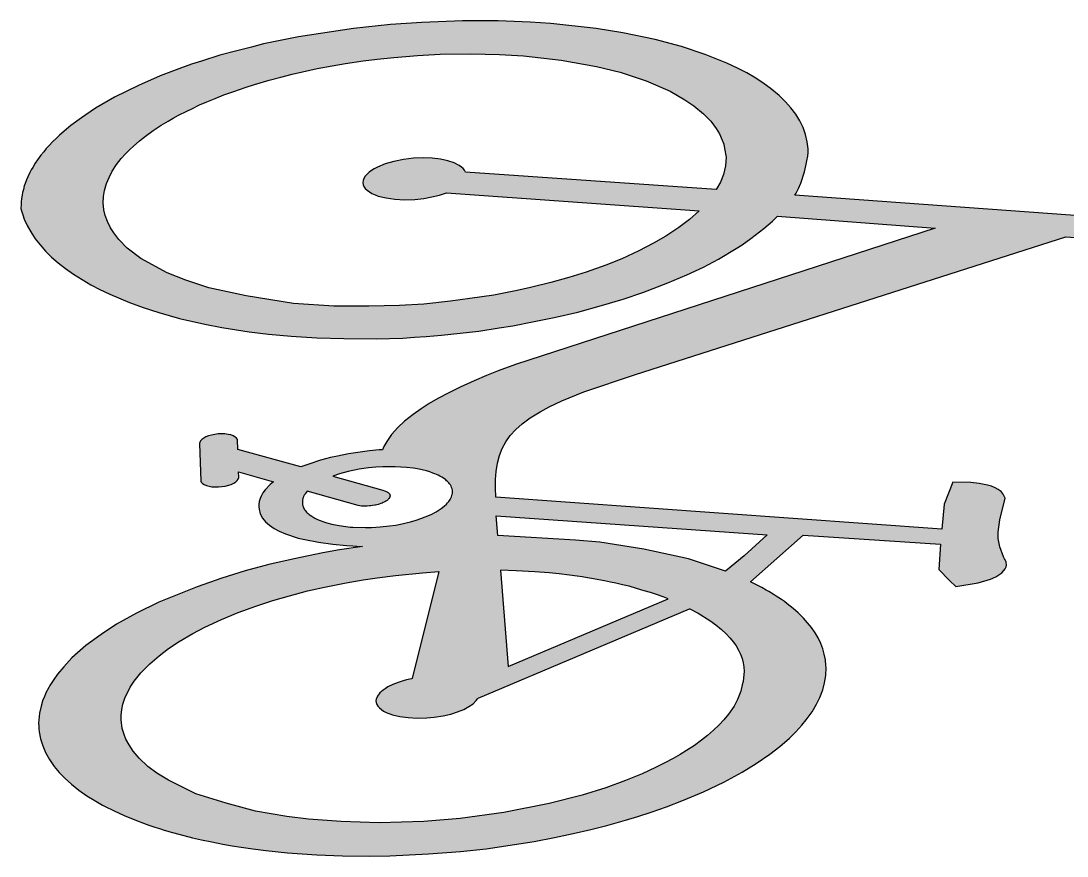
# Model space of a CAD drawing. Header units: metres. Extents: x 668617 to 675126, y 2286318 to 2293677.
# Drawn here: x 669948.939 to 669951.603, y 2287223.148 to 2287225.273 of the extents above; entities that cross this region are included whole.
import ezdxf

# ---------------------------------------------------------------- set-up
doc = ezdxf.new("R2010")
doc.units = ezdxf.units.M
doc.header["$MEASUREMENT"] = 0
doc.layers.add('DMTG-SH-SOLO BUS BICI', color=252, linetype='Continuous')

# ---------------------------------------------------------------- blocks, each defined once
blk = doc.blocks.new('*U229')
h = blk.add_hatch(color=252)
h.dxf.hatch_style = 1
h.paths.add_polyline_path([(51.55304921501548, -28.93627845558143), (51.54801935612605, -28.87079720073683), (51.53927120105882, -28.79785275902617), (51.53238882882388, -28.74775560274879), (51.52412051031152, -28.69572690715535), (51.5153222024741, -28.64796560598183), (51.50599370678711, -28.6030229381467), (51.49697904484574, -28.56220139275996), (51.4845338670647, -28.51388561176549), (51.47587748438028, -28.48260333695493), (51.46579415965144, -28.44853665512432), (51.45313895350719, -28.40889900164342), (51.43736771892955, -28.3648174587151), (51.41732355394552, -28.31399013613776), (51.3942251808393, -28.26140276454902), (51.36974508068207, -28.21367809734824), (51.34902556281568, -28.17782699251115), (51.32631969258401, -28.14211502696202), (51.30708577940632, -28.11658446428959), (51.28615394915178, -28.09123950033876), (51.27106435334954, -28.07481264897246), (51.25468628133777, -28.05904158133984), (51.24113154510169, -28.04748084267652), (51.22069588261039, -28.03164221252741), (51.20205020631866, -28.01998118239584), (51.18507629765728, -28.01105776237859), (51.16581878096159, -28.00340028025034), (51.14789672210819, -27.99823189384864), (51.12935909998933, -27.99492408072905), (51.10895173981081, -27.99352022434181), (51.10416642581086, -27.99360043138444), (51.08985427854478, -27.9947084303862), (51.07500724210868, -27.99724729160465), (51.06145785019126, -28.00080922953288), (51.04752935912703, -28.0056309266742), (51.0334570965496, -28.01184807146132), (51.0204595193517, -28.01907023522284), (51.00684485347293, -28.02781408801178), (50.99405821276369, -28.03751141539891), (50.98213681888856, -28.04753908922197), (50.97667150127282, -28.05282048878957), (50.96847802603034, -28.06060222550554), (50.95680488622921, -28.07340387392145), (50.94437755840718, -28.08805149386939), (50.93877152696851, -28.09528814899153), (50.93342598437803, -28.10219373303147), (50.92403764058909, -28.11565161576249), (50.91926361889901, -28.12296720395483), (50.91218689190455, -28.13392083342473), (50.90818505718008, -28.14060989958529), (50.90172905094087, -28.15142184627934), (50.89665697867159, -28.16036402294361), (50.89128612245523, -28.17029172886845), (50.88622049705819, -28.17987807109415), (50.77119892607234, -28.04354360162091), (50.80273350453709, -27.6938492773715), (50.86723818005512, -27.69992701165978), (50.89619229881228, -27.67371469184667), (50.91113654108804, -27.65801435323096), (50.90383153800386, -27.60081846199404), (50.89477049389271, -27.56887938809126), (50.88920830657062, -27.55541230195326), (50.88492327083114, -27.54755067505488), (50.87940853684077, -27.53969932651848), (50.87408985384528, -27.53430355096765), (50.86951897503369, -27.53093844458084), (50.86471191614729, -27.52876203726322), (50.86026374552321, -27.52784332173491), (50.85228731476664, -27.52825232418212), (50.84689055284198, -27.53028421593939), (50.83969389192399, -27.53471968173512), (50.8136010959519, -27.54355300339688), (50.79216932285627, -27.54725185106685), (50.77570694026363, -27.54616831566904), (50.74517949557449, -27.54122699740532), (50.68992452441753, -27.52694061303186), (50.68659329762923, -27.52779166926752), (50.67940421907124, -27.53119001350973), (50.67294560351175, -27.53666514088212), (50.66737980154986, -27.54367421020465), (50.66299504421423, -27.55140810254438), (50.65878564561345, -27.5607720189268), (50.65548664666804, -27.57094010834129), (50.65057073616472, -27.59202830995577), (50.64796094875683, -27.61320856330798), (50.64621588234459, -27.65864893377051), (50.70165599984094, -27.68257283117413), (50.76437975431773, -27.69001951295508), (50.65417113727281, -28.82308289004544), (50.63085644075582, -28.82334873601434), (50.60930583289647, -28.82280290965531), (50.58886312437917, -28.82077901696397), (50.56792300492216, -28.81678227719607), (50.54856771239511, -28.81125217832818), (50.53098259648314, -28.80383383584553), (50.51418396648833, -28.79427429122365), (50.49804939402421, -28.78213980369759), (50.48310486693973, -28.76775705187851), (50.46895666777246, -28.75085378344233), (50.45456466062288, -28.73027743395682), (50.43979779671727, -28.70461369695244), (50.42802584645179, -28.68105684305505), (50.41379297117274, -28.64862969135351), (50.39239870801785, -28.59191789072969), (50.35162380802413, -28.45957035123496), (50.02916556667961, -27.35523094999457), (50.06890259215871, -26.94651723784267), (50.15401263174127, -26.94579805271355), (50.15734796046254, -26.94218598660786), (50.16053141351986, -26.93695158459599), (50.16352089230978, -26.93132854916889), (50.16629559487993, -26.92519098366296), (50.16883706242734, -26.91884864822936), (50.17022819771947, -26.91470342947236), (50.17200197730554, -26.90853026970575), (50.17428040361565, -26.89710974178064), (50.17547471492836, -26.88036142065852), (50.17483750008333, -26.86972241539428), (50.1732767267271, -26.85917661453454), (50.17178544990102, -26.85246062041455), (50.16851950701076, -26.84227150544615), (50.16523502757073, -26.83412494320277), (50.16233645197227, -26.82837443972534), (50.15972903233424, -26.82378418159118), (50.15591258261512, -26.8176910452043), (50.15290226013522, -26.81439409634817), (50.07426619547633, -26.81505857598671), (50.06611491634604, -26.81595667121968), (50.05704641876301, -26.81769826800968), (50.04759058713799, -26.82115035469491), (50.03878962793843, -26.82632485497738), (50.03080461169785, -26.83407148128112), (50.02460379300229, -26.84459803112526), (50.02247585521982, -26.85098385362557), (49.90564729290273, -28.04199486564534), (49.90063031569744, -28.03869110077307), (49.88861024101189, -28.03217099499529), (49.87515324851157, -28.02623886347869), (49.84628760906244, -28.01616534478348), (49.83121055054372, -28.01207005239161), (49.81890015516083, -28.00908107622803), (49.80735990663143, -28.00680777668225), (49.7976832627368, -28.00534907263176), (49.79511369515095, -28.0051195420769), (49.78838918855845, -28.00533758858314), (49.77010366598361, -28.00708000675963), (49.75187693706167, -28.01098972066615), (49.73398816418776, -28.01688681089121), (49.71677984930957, -28.02480240818335), (49.69970545716606, -28.0346703770087), (49.68294523526893, -28.04668016190357), (49.66725130450405, -28.05996847532464), (49.65096725590266, -28.0757135969738), (49.63194355435635, -28.09786424397538), (49.61975833784791, -28.11325239488946), (49.60548635056549, -28.13384078175608), (49.59141288483298, -28.15646447925969), (49.57872190598383, -28.17981850815881), (49.56469080596153, -28.20650568410787), (49.54132547737973, -28.26093342563894), (49.51992111126529, -28.32120443048865), (49.50013147585187, -28.38783594131241), (49.48094282352159, -28.46940990104116), (49.46799056627961, -28.53710566905915), (49.4528747654139, -28.65238418126222), (49.447805297565, -28.70482808824085), (49.44277669151316, -28.7859809024248), (49.4404089862841, -28.87706329349061), (49.4417580161934, -28.98072929599261), (49.44477646854867, -29.06048792909036), (49.45217043266885, -29.15449993954684), (49.46982616381766, -29.29510471381213), (49.48592564651918, -29.38496028522599), (49.49301204271242, -29.41604818442005), (49.50252899658963, -29.45672803377414), (49.5118387568472, -29.49668215425158), (49.52568505191485, -29.54393436538379), (49.53304990778898, -29.56925606881663), (49.54143019418953, -29.59518209088941), (49.56075493531617, -29.64975237445555), (49.58319428274618, -29.70602485004014), (49.61127731629031, -29.76771209927705), (49.63868904709207, -29.81710174779795), (49.66217116419048, -29.85318232937511), (49.68065578719953, -29.88074257925468), (49.70470599041019, -29.90993789217731), (49.71248394450859, -29.91842594092435), (49.72153209586477, -29.92837083428589), (49.73029130001979, -29.93690219210425), (49.73805929050096, -29.94464662156946), (49.74591116379307, -29.95139088857281), (49.7544608467837, -29.95892107058757), (49.76614121078129, -29.96779908916728), (49.7744743912962, -29.97385822751261), (49.7848745946134, -29.98041703299527), (49.79124275199811, -29.98454693395837), (49.7979965151807, -29.98818708787525), (49.80858497246473, -29.99366575793096), (49.81640807369959, -29.99700507281472), (49.82520776416132, -30.00062793851879), (49.83177860332435, -30.003128451593), (49.84066693109335, -30.00568036086765), (49.84828678480235, -30.0080483032329), (49.85532462507845, -30.00935839211701), (49.86352346599134, -30.01104038042235), (49.87181225372743, -30.01184597416063), (49.87893107083019, -30.01256422409228), (49.88897210542692, -30.0131604383077), (49.89510117911132, -30.01203843981461), (49.90532983928497, -30.00902552650445), (49.91640650586524, -30.00533204714333), (49.9326381206528, -29.99854504651325), (49.9492262345847, -29.98984287841126), (49.96650021935594, -29.97896971341919), (49.98278165315142, -29.96683463457879), (49.99933911191411, -29.95303980446255), (50.01432331306833, -29.93838635191418), (50.02948998122875, -29.92176996775146), (50.04455478138871, -29.90370861091646), (50.05939748458005, -29.8837912804442), (50.07374852916192, -29.86222553027659), (50.08730841092793, -29.84007001552294), (50.09999827918355, -29.81753473455587), (50.112942145311, -29.79227700424684), (50.13514817744127, -29.74298420216286), (50.14859008018712, -29.70860876938872), (50.16223728103924, -29.66903367674553), (50.17875964232863, -29.61703727804383), (50.19520919098059, -29.55218785148367), (50.20442502328652, -29.50944622911442), (50.21742714241637, -29.44024776099554), (50.22500188507038, -29.39099555991055), (50.23129616817769, -29.33317302818472), (50.23753336602331, -29.26839694011727), (50.240943675556, -29.19926724287138), (50.24344238379936, -29.11620539967447), (50.24328258308097, -29.04907266777258), (50.2422466555644, -29.01995237812429), (50.24119230509851, -28.98960205202178), (50.2388710245913, -28.95097601331048), (50.23486137900946, -28.90301606559837), (50.23046696174188, -28.85552580346615), (50.22363456449867, -28.80366219672482), (50.21934515020203, -28.76851904868994), (50.21093500599218, -28.71791811923407), (50.20126583137781, -28.66290605464878), (50.18876786210959, -28.60188951273171), (50.17388508106515, -28.54128722575155), (50.15865111880422, -28.48596120442966), (50.14304598559229, -28.43576289951983), (50.12055081810959, -28.37130091884586), (50.10137833708623, -28.3223575424417), (50.08226052909495, -28.27909248452483), (50.06313478249004, -28.24043065879454), (50.03761345592594, -28.19482917922136), (50.02825754269261, -28.17958136604279), (50.01305116807899, -28.15661933825135), (49.98857802319881, -28.12290149715404), (49.96992445626975, -28.10112161476713), (49.95749529622881, -28.08791805643608), (49.9988374849103, -27.68712478182528), (50.31763964668099, -28.76471927344523), (50.33319008154095, -28.80919667260872), (50.34414148063198, -28.83858356490822), (50.35647875667192, -28.87056683489203), (50.37178954362835, -28.90663748636047), (50.38528756680799, -28.93623089404304), (50.39967066516684, -28.96466087707262), (50.41191321099168, -28.98658168524702), (50.42447899942263, -29.00716501649908), (50.43818680020368, -29.02848611910389), (50.45516895523352, -29.05046061479465), (50.47090065802959, -29.06765345944854), (50.48780357227579, -29.08424908321917), (50.50509365024018, -29.09713452258206), (50.51779878742801, -29.10455523166951), (50.5261239798846, -29.10879804796508), (50.52650687377255, -29.11693487854422), (50.52819970355441, -29.14128736885499), (50.53178047856036, -29.17171042201648), (50.53442225920563, -29.19545112042983), (50.53931131346772, -29.22308817284824), (50.54288625301606, -29.24137891527466), (50.54875785380946, -29.2667580775846), (50.55774182233554, -29.29697931935465), (50.56459061459137, -29.31713100551218), (50.51569948110128, -29.47678275845505), (50.49141964986339, -29.47698792453952), (50.49046102267258, -29.47720682172707), (50.48691566426069, -29.47948039649504), (50.48367114861585, -29.4831103976598), (50.48093781030494, -29.48796694746392), (50.47864712499441, -29.49385886864633), (50.47693910940771, -29.5006487657401), (50.47570826792926, -29.50840231272236), (50.47518099043, -29.52593680891363), (50.47752451253282, -29.54284665342397), (50.47947007938129, -29.55027276860705), (50.48212454389559, -29.5571839845174), (50.48494893630132, -29.56270708033202), (50.48831681217726, -29.56781638340266), (50.49175740986757, -29.57111938562042), (50.4954162027274, -29.57332239564898), (50.49735593924916, -29.57380319660928), (50.4985130377917, -29.57391126693159), (50.59384602336095, -29.57310569727264), (50.59661574125121, -29.57192093933822), (50.60000717876747, -29.56881235088071), (50.60294621650283, -29.56446511258713), (50.60544472716848, -29.55901736442269), (50.60748388928042, -29.5523400383608), (50.60900329473307, -29.54512326899698), (50.61016647316902, -29.52853091435913), (50.6084314400413, -29.5110216187581), (50.60445260981479, -29.49604518364407), (50.60160800475833, -29.48947616155687), (50.59846047031752, -29.48415431252483), (50.59513094430432, -29.4802182068915), (50.59141823578776, -29.4774941248997), (50.58758589491745, -29.47633000320724), (50.58661882723882, -29.47618348556802), (50.57269909236166, -29.47630110819404), (50.60036874927928, -29.38775529873414), (50.60709900711745, -29.39625479188084), (50.62074190378635, -29.41013253560226), (50.62811040359284, -29.41569418380954), (50.63492132958564, -29.41984377772809), (50.64186804922511, -29.42307907213439), (50.64977307202926, -29.42550285274996), (50.6575086993752, -29.4268835450111), (50.66096521613682, -29.4270028300611), (50.66338058216243, -29.42703717539093), (50.66955082068753, -29.42662969021643), (50.68121736793628, -29.42381655005187), (50.6920506460846, -29.41839999666121), (50.70199902872255, -29.41084250657963), (50.71093129148031, -29.40113426013062), (50.71917571012946, -29.38960236728548), (50.72673049915866, -29.37639184334006), (50.73391307416242, -29.36105925956048), (50.74533020087475, -29.32884788573432), (50.74986743707305, -29.3119994362441), (50.75755190493092, -29.27727641038377), (50.76343526564816, -29.24062287470673), (50.76731305564309, -29.20638707055327), (50.7688667679744, -29.19020489743611), (50.76976555256252, -29.1798951899836), (50.77065249066246, -29.16584768683464), (50.77813671080085, -29.22453634320658), (50.78448830974585, -29.26712884403054), (50.79789862862108, -29.34018655161384), (50.81085069263818, -29.40505736604922), (50.82550160831298, -29.46632960471692), (50.84206143960037, -29.52554376750044), (50.86245838116056, -29.58933700879874), (50.89921533771113, -29.68758914666836), (50.92571792795016, -29.74542950046174), (50.95297663505008, -29.7972971627641), (50.97768897193637, -29.83699235410262), (51.00522441231524, -29.8760403130795), (51.03550733424564, -29.91289523515201), (51.05766336018169, -29.93385720261898), (51.07626293434069, -29.95027681483902), (51.08892195139325, -29.96027648377316), (51.1039622657394, -29.97031698251061), (51.10922805954797, -29.97361075829798), (51.12291414597294, -29.9810391767723), (51.13437867281201, -29.98626821364582), (51.14057060611404, -29.98906159091843), (51.15605124613094, -29.99431933327827), (51.17374017926468, -29.99882079587445), (51.19100036669798, -30.00116135615139), (51.19955638909224, -30.00172156007915), (51.20722078742747, -30.00172000065499), (51.21285672304876, -30.0015458535458), (51.22114849030314, -30.00084328474754), (51.23958849189412, -29.9979036193285), (51.25740732368368, -29.99275623151829), (51.27447595308186, -29.98600699884168), (51.29232360672077, -29.97674821163213), (51.31023436887872, -29.96498096214913), (51.32623187115033, -29.95234264079722), (51.34169788079035, -29.93809273989922), (51.35696550271669, -29.92206091143538), (51.37246425973981, -29.90341194352181), (51.38719394088903, -29.88358017971399), (51.39920697160815, -29.86535386821101), (51.41512568143835, -29.83883383034567), (51.42761240039263, -29.81530350888938), (51.44028405082864, -29.78954333839187), (51.45370769798674, -29.7587085661184), (51.46046253769501, -29.74149301671281), (51.46592686045815, -29.7276214617263), (51.47117327657261, -29.71290450520332), (51.47543603537443, -29.70118498303276), (51.47958834874763, -29.68890577172983), (51.48631123265196, -29.66814604282894), (51.49478176021412, -29.63918911803143), (51.50088902384951, -29.61731390967811), (51.50687655109314, -29.5942545870866), (51.51284420712582, -29.56844775170243), (51.5190982954181, -29.54019365949938), (51.52376977242412, -29.51733788990208), (51.52813956431183, -29.49449086615317), (51.53306093656457, -29.46494314627848), (51.53825255372831, -29.43154720101933), (51.54548295812211, -29.37662262176076), (51.55257733395948, -29.30195775728766), (51.55707023445385, -29.23658981880539), (51.55912558278388, -29.16685957329668), (51.5601181094743, -29.11661103668206), (51.55766491388513, -29.0179134391546)])
h.paths.add_polyline_path([(51.11052863112437, -29.04805431565041), (51.11332405248677, -29.06198680190159), (51.11566209348976, -29.07118632382566), (51.11915424924373, -29.08381710566568), (51.12416025457233, -29.09781381034503), (51.13003335583281, -29.11054434126476), (51.13430631883276, -29.11760450884225), (51.13751681026579, -29.1228368318761), (51.14460601222518, -29.13129950098932), (51.15238034324867, -29.13744613163721), (51.16005738730919, -29.14066403875626), (51.16430821838676, -29.14141785015358), (51.16914184029147, -29.1409786289741), (51.17389849771089, -29.13941544970834), (51.17851306603862, -29.13666251624267), (51.18292599296356, -29.1329514190665), (51.18702889091483, -29.128298637137), (51.19097054844033, -29.12263830201659), (51.19460918962241, -29.11588482181645), (51.20104319966768, -29.10015605104121), (51.20593533768479, -29.08178403924643), (51.20945793035244, -29.06036339524548), (51.21124616860052, -29.03767337157973), (51.21116158599889, -29.0127147362154), (51.21011406237122, -28.9945246859183), (51.20697746345732, -28.97124513236117), (51.20311202741041, -28.95211194941607), (51.19797989881855, -28.93420352555717), (51.19216772251903, -28.91865987418118), (51.18547289653216, -28.90528570152714), (51.17829621622232, -28.8943214514033), (51.1702378367676, -28.88594405521639), (51.16485473352068, -28.88198310291813), (50.95044891694161, -28.33659515427638), (50.96264199740827, -28.31559116588045), (50.98187515731652, -28.28660816043424), (50.99379965107838, -28.27131490780261), (51.00562923960698, -28.25732877938521), (51.01704725281834, -28.24571377689512), (51.02771973761847, -28.23617458361872), (51.03852695690367, -28.227574082638), (51.04836375482174, -28.22094104826096), (51.05972769394057, -28.21491261649129), (51.06990430855549, -28.21031685631209), (51.08052012754789, -28.20679115569732), (51.09159517597428, -28.20409474137108), (51.10222823286486, -28.20260901365186), (51.11407861424132, -28.20250725038972), (51.12193416213259, -28.20319248030404), (51.13916148517265, -28.20583866380679), (51.14778055015623, -28.20780597784182), (51.16365107813763, -28.21219947864387), (51.18437665907041, -28.22084321443475), (51.20124809321069, -28.22964944528434), (51.22169836968479, -28.24462406666948), (51.23568063326039, -28.2570119584729), (51.24837234356974, -28.26926813919539), (51.26162943609089, -28.28411158075909), (51.27445601280979, -28.29938957302824), (51.28610610423712, -28.31544885498892), (51.29862972331003, -28.33309919731522), (51.31125446739443, -28.35410388356462), (51.32079813969986, -28.37029077405481), (51.33069060577546, -28.38824343091978), (51.34129019099137, -28.409960010043), (51.35267304892832, -28.43422949988639), (51.3679803077911, -28.46879426063237), (51.38371411577273, -28.51139201024393), (51.4005089184374, -28.56187393076556), (51.41772770187927, -28.623048005807), (51.43742484749546, -28.70766467101152), (51.456633709351, -28.82305650938219), (51.46916734740662, -28.93453017750511), (51.47429677350593, -29.02731125180475), (51.47542223458723, -29.14144556688274), (51.46926628447309, -29.23824303070746), (51.46117698696699, -29.32073085777433), (51.45282685580369, -29.37606681980418), (51.43726752843341, -29.45561591211476), (51.41513700744636, -29.52915215208299), (51.38968622160738, -29.60609306649525), (51.35253307280291, -29.67507075968701), (51.33394690956757, -29.70413262055758), (51.3169343486733, -29.72607298012685), (51.2952624299086, -29.74814305331524), (51.27719356039952, -29.76249655472606), (51.26041396276142, -29.77287613570201), (51.24585359097082, -29.78031896876786), (51.23342913417483, -29.78477936692702), (51.21809537070968, -29.78905695872612), (51.19630228980023, -29.79090031441041), (51.18550079692741, -29.79078419751562), (51.16990500840203, -29.7886345553315), (51.15679795063798, -29.78604910285452), (51.14179889455082, -29.78078342994917), (51.1138561701454, -29.76620997994309), (51.09895278644299, -29.75591689635252), (51.07832925969151, -29.73852297575735), (51.05558415782062, -29.71491836323861), (51.03576165402447, -29.69049701876333), (51.01830999184213, -29.66635169143723), (51.00038001769181, -29.63849950711478), (50.98101863611501, -29.60284073521229), (50.96572928142078, -29.57221458271482), (50.94733869946495, -29.52936429919095), (50.93093331680157, -29.48631343906067), (50.91585861054355, -29.44076812935095), (50.90279527971862, -29.39736730140379), (50.89140749375557, -29.35469785138634), (50.88065300287727, -29.3086564639338), (50.87194090577705, -29.2653910105891), (50.86244696634631, -29.20964257887721), (50.85572487250866, -29.16621151169642), (50.85141735997323, -29.13057652803167), (50.84735443836453, -29.08375640462822), (50.84174551848983, -29.0146159792111), (50.83972475316287, -28.97338293343677)], flags=16)
h.paths.add_polyline_path([(50.84055176471739, -28.81627329185807), (50.84258667767691, -28.77646271775933), (50.84669302835246, -28.72878238849848), (50.85062065833509, -28.69234941441795), (50.85380182873214, -28.66671670610998), (50.85769009997821, -28.64020363676349), (50.86056970445534, -28.62119909999996), (50.86278481553646, -28.60814120528579), (50.8653611414683, -28.59500979619537), (50.86834283945373, -28.57941746821092), (50.87104434503945, -28.56606609730119), (50.87428188670756, -28.55173958329437), (50.87768525197399, -28.53635924741042), (50.88110525907896, -28.5232605533883), (50.88537633018851, -28.50664933269985), (50.88964833715082, -28.48981263908985), (50.8954920727796, -28.47105280679802), (50.9018549252668, -28.45123685071252), (50.90683685139803, -28.43531829825946), (50.91252504814966, -28.42007823734315), (50.91912790071675, -28.40368781352794), (50.92443279104091, -28.39075812947789), (51.08550550520604, -28.80271235626418)], flags=16)
h.paths.add_polyline_path([(50.75208835704225, -28.82071338076998), (50.70151590603464, -28.82303738158675), (50.76774231309983, -28.1348225940273), (50.82002358312039, -28.19467897124963), (50.85782789255509, -28.24312453219176), (50.82359149463346, -28.33701631773642), (50.79625471739101, -28.44994730116736), (50.77551562987938, -28.56138998554156), (50.76852386062629, -28.62313760363844)], flags=16)
h.paths.add_polyline_path([(50.70392058785083, -29.01542635323398), (50.70759321188316, -29.02751913133756), (50.71127767075441, -29.04172527677332), (50.71669240621569, -29.06735847702152), (50.71865130133111, -29.07955923644426), (50.72056558943396, -29.09526956573922), (50.72247001588212, -29.11917155554415), (50.72320689534982, -29.14161933832697), (50.72324568465356, -29.15694376074493), (50.7214866464864, -29.18880592046566), (50.72083133825382, -29.19460310102381), (50.71834458757385, -29.2126832084204), (50.7154197869867, -29.22853470597142), (50.71210983253278, -29.24265629173937), (50.70838232677571, -29.25521407228638), (50.70579844991508, -29.26258832025173), (50.70210339748419, -29.27197605511487), (50.69915149735417, -29.27818012614393), (50.69575455022905, -29.2847909298834), (50.68978663506451, -29.29437947705168), (50.68392448807199, -29.3017447128695), (50.67781175692735, -29.30747089901246), (50.67454855388578, -29.30971574543441), (50.67174627554724, -29.31168561764247), (50.66520043833808, -29.31453957845628), (50.6587556583244, -29.31592809091211), (50.65107348546726, -29.31591480882202), (50.64374410527026, -29.31416960411019), (50.63709334647947, -29.31086285797386), (50.63128656766267, -29.30693234950872), (50.62665661218253, -29.30281787373264), (50.66666839007567, -29.17373111298679), (50.66744678792284, -29.17009783487851), (50.66804100832351, -29.16596047696288), (50.66842502476484, -29.16164369389384), (50.66863218998506, -29.15783239471279), (50.66872423016949, -29.15087935897504), (50.66843460550345, -29.14479804064917), (50.66825944731673, -29.14178052374422), (50.66774024475163, -29.13716841604441), (50.6669282285765, -29.13169337638459), (50.66594340249858, -29.12655166220742), (50.66510233919999, -29.12292829809298), (50.66439040729793, -29.12015443692866), (50.6632416961028, -29.1163589621487), (50.66183679621727, -29.11240137055524), (50.66080995325174, -29.10983697815886), (50.65903904762982, -29.10593751033997), (50.6574969889397, -29.10311551347417), (50.65545966436903, -29.10004037323001), (50.65339004288481, -29.097528989002), (50.65184381884674, -29.09597510296402), (50.65040648770892, -29.09480441603768), (50.64957535426893, -29.09422623957738), (50.64882065719021, -29.0937543052832), (50.64811686346903, -29.09338591746968), (50.64755170979961, -29.093122243898), (50.64702775946571, -29.09291275200934), (50.64632891030161, -29.09267667364606), (50.64589942332341, -29.09255997919667), (50.64539294486295, -29.09243906701926), (50.64474933357261, -29.09233310716985), (50.64405674874425, -29.09227650676434), (50.64337326091064, -29.09227338090699), (50.64251118288021, -29.09234352400285), (50.64185613324926, -29.0924604814822), (50.64095896680092, -29.09272209773139), (50.63998900348398, -29.09309014328477), (50.63900232972165, -29.09360227931024), (50.63805256337028, -29.09422206541553), (50.63721130955665, -29.09489491555809), (50.63636870179735, -29.09573458837798), (50.6352798299794, -29.09694931679491), (50.63429718038006, -29.09820603171778), (50.63346207848682, -29.099598528483), (50.6323781115606, -29.10151950234098), (50.63145734864466, -29.10349190874144), (50.6305739487224, -29.10570135343545), (50.62919335252028, -29.10994498959593), (50.58983941112402, -29.23617534221552), (50.58466378832682, -29.21936713250392), (50.57915247852216, -29.19696372701577), (50.57430022852296, -29.16876265584728), (50.57143275650779, -29.14497397366808), (50.57013978111254, -29.1268565272207), (50.56942337171577, -29.10877675874503), (50.57016144836408, -29.07696661145195), (50.57263997172404, -29.04845352112438), (50.57530260798686, -29.03035744187213), (50.57801556840823, -29.01669059901446), (50.58298330227754, -28.99805372660143), (50.58577987503614, -28.98935082801967), (50.58873477208809, -28.9818158452826), (50.59068965545148, -28.97682866179543), (50.59413419677631, -28.96950359278521), (50.59841245859926, -28.9614198113913), (50.60263801858119, -28.9551775709528), (50.60923111817456, -28.94663493458205), (50.61552507756724, -28.94111834456675), (50.62156062253226, -28.93706080781243), (50.62841096391222, -28.93414251445342), (50.63662871023953, -28.93266400178112), (50.64481893459143, -28.93372947492066), (50.6517507823236, -28.93631584306826), (50.6580782630771, -28.93989355816115), (50.66412235144563, -28.94473210590417), (50.66883622161859, -28.94936032094751), (50.67372476333267, -28.95480318839458), (50.67964795523395, -28.96276160370184), (50.68753382341075, -28.97595507676937), (50.69376023551914, -28.98864350064281), (50.69987784151445, -29.004019865099)], flags=16)
h.paths.add_polyline_path([(50.15821290098293, -28.99363767460222), (50.15989639966338, -29.05592238825733), (50.15989132934365, -29.13391000984842), (50.15746653105353, -29.22278881259576), (50.14842705860283, -29.32547734842223), (50.12592171795805, -29.44569006181559), (50.10325036344685, -29.53960506109019), (50.08171794746059, -29.59790606899827), (50.06171661846238, -29.64475083989732), (50.02375192277023, -29.71075673807485), (49.99627115984859, -29.74524618081472), (49.97425255130284, -29.76588459197086), (49.95696349171558, -29.77857652720099), (49.943956555342, -29.78651227922905), (49.92788273234001, -29.79387974998412), (49.91227830029985, -29.7991123033616), (49.89731034868774, -29.80202995298527), (49.88004060738959, -29.80319088482833), (49.86338468043405, -29.80180918259788), (49.84849775076955, -29.79927066967725), (49.83100535274562, -29.79367931246447), (49.81570062201436, -29.78683071463769), (49.79986339243661, -29.77805350568628), (49.78298912927985, -29.76663010254737), (49.76840281870992, -29.75457367831899), (49.75621653950284, -29.74334984980164), (49.74516953104458, -29.73135162249486), (49.73824379288445, -29.72367094240184), (49.72449702742725, -29.70700290687677), (49.71304507853793, -29.69146432780912), (49.69939571845808, -29.67135816435342), (49.68625034445986, -29.65036061581617), (49.67592683988178, -29.63225173230825), (49.66907431468226, -29.61957643262025), (49.66196685996684, -29.60602934257117), (49.65200438174307, -29.5847990589104), (49.64603334810673, -29.57196150847762), (49.63709679028207, -29.55186430561384), (49.62969077976359, -29.5329556320134), (49.6212470626073, -29.51191497422491), (49.61304603565614, -29.48910995547061), (49.60469430018966, -29.46363300125399), (49.59554801607774, -29.4344734239557), (49.5886069178263, -29.41060354975565), (49.57836471925012, -29.37254231114088), (49.57125640703899, -29.34329498439178), (49.56477658742816, -29.31383594405901), (49.5593438586956, -29.2875402592012), (49.55227944706522, -29.2495918730296), (49.5461107937098, -29.21162555243876), (49.54110675681378, -29.17719079832881), (49.5356528929041, -29.13200335356754), (49.53217395567972, -29.09668717567223), (49.52865646017099, -29.05375943234543), (49.52690597106439, -29.02317726493033), (49.52543733722487, -28.99364444615407), (49.52381174621215, -28.93575803347398), (49.52440779123654, -28.85767168060233), (49.5278977162051, -28.78513645335073), (49.53352223023231, -28.72367024032059), (49.54635558717828, -28.62804676954778), (49.56480686602836, -28.53886692408873), (49.581077534196, -28.4786219488546), (49.60497674477293, -28.41278605493511), (49.63276544706414, -28.35281892695906), (49.65585455795909, -28.3159436145665), (49.67137016528878, -28.29350850039504), (49.69280376942507, -28.26928078498708), (49.71197142198744, -28.25161536547234), (49.73026861686813, -28.23811014338247), (49.74479329742772, -28.23016449561914), (49.76098084479364, -28.22370515998313), (49.77116167027762, -28.2200198138616), (49.78174219284747, -28.21786863327083), (49.80429140464949, -28.21492917100472), (49.82622091905787, -28.21708257100449), (49.84815369114804, -28.22266998103118), (49.86710507457238, -28.23036407491822), (49.88606905577754, -28.24176610185527), (49.82530115236469, -28.87938403119228), (49.82047263258565, -28.88175463768852), (49.81619993845371, -28.88497409954011), (49.81226379055479, -28.88902432791923), (49.80804603518928, -28.89439038766381), (49.80087016382632, -28.90726985378382), (49.79536759236854, -28.92310785367312), (49.79066353280987, -28.9417910021711), (49.78754584353092, -28.96324087404668), (49.7860674058974, -28.98504519692455), (49.78668992183694, -29.01037486415538), (49.7889689268367, -29.03619854167113), (49.79345421289091, -29.06098823652468), (49.7988864800981, -29.08267636623117), (49.80656052848909, -29.10274119924356), (49.81068760618601, -29.1111508128069), (49.8148766722733, -29.11826549123038), (49.81910606439843, -29.12433260517259), (49.82130040499933, -29.1271115416152), (49.82452278413476, -29.13068036253066), (49.8293103015757, -29.13493876391016), (49.83466559855506, -29.13829341129525), (49.83987894695375, -29.14021074793431), (49.84528666455745, -29.1409006439589), (49.85064218673452, -29.1402832752014), (49.85554811856937, -29.13844300600516), (49.86039081332856, -29.13525568182235), (49.86502600223949, -29.13090977141878), (49.86947986149326, -29.12513781157344), (49.87351867339194, -29.11846972669031), (49.87722169111376, -29.11086192160514), (49.88038527792278, -29.10256386799933), (49.88586857604778, -29.08286138673742), (49.8896499998863, -29.06050075345133), (49.89147514269726, -29.03574099471911), (49.89125505150506, -29.009576119256), (49.88935897561933, -28.98686541478213), (49.88630211434329, -28.96606495686132), (49.88181480896665, -28.9465789968512), (49.8762931155442, -28.92879817851685), (49.93874454440075, -28.28652015804113), (49.96044442510393, -28.31225352370388), (49.9804561562045, -28.33988266441333), (50.00146327096027, -28.37338474670964), (50.01851986452667, -28.40476233316025), (50.03650242233826, -28.44282429977369), (50.05567792090861, -28.48662166428352), (50.07078030274707, -28.5276034661078), (50.08769320998445, -28.57808364995839), (50.09993489205672, -28.62310242394318), (50.11189373770358, -28.66869773015009), (50.12333482057957, -28.72123466307398), (50.13007392461705, -28.75516894309698), (50.13992137790538, -28.8148883463486), (50.14743961889772, -28.87586111634068), (50.15282525207195, -28.9254846568328)], flags=16)
for points in [[(50.65417113727281, -28.82308289004544), (50.63085644075582, -28.82334873601434), (50.60930583289647, -28.82280290965531), (50.58886312437917, -28.82077901696397), (50.56792300492216, -28.81678227719607), (50.54856771239511, -28.81125217832818), (50.53098259648314, -28.80383383584553), (50.51418396648833, -28.79427429122365), (50.49804939402421, -28.78213980369759), (50.48310486693973, -28.76775705187851), (50.46895666777246, -28.75085378344233), (50.45456466062288, -28.73027743395682), (50.43979779671727, -28.70461369695244), (50.42802584645179, -28.68105684305505), (50.41379297117274, -28.64862969135351), (50.39239870801785, -28.59191789072969), (50.35162380802413, -28.45957035123496), (50.02916556667961, -27.35523094999457), (50.06890259215871, -26.94651723784267)], [(50.02247585521982, -26.85098385362557), (49.90564729290273, -28.04199486564534), (49.90063031569744, -28.03869110077307), (49.88861024101189, -28.03217099499529), (49.87515324851157, -28.02623886347869), (49.84628760906244, -28.01616534478348), (49.83121055054372, -28.01207005239161), (49.81890015516083, -28.00908107622803), (49.80735990663143, -28.00680777668225), (49.7976832627368, -28.00534907263176), (49.79511369515095, -28.0051195420769), (49.78838918855845, -28.00533758858314), (49.77010366598361, -28.00708000675963), (49.75187693706167, -28.01098972066615), (49.73398816418776, -28.01688681089121), (49.71677984930957, -28.02480240818335), (49.69970545716606, -28.0346703770087), (49.68294523526893, -28.04668016190357), (49.66725130450405, -28.05996847532464), (49.65096725590266, -28.0757135969738), (49.63194355435635, -28.09786424397538), (49.61975833784791, -28.11325239488946), (49.60548635056549, -28.13384078175608), (49.59141288483298, -28.15646447925969), (49.57872190598383, -28.17981850815881), (49.56469080596153, -28.20650568410787), (49.54132547737973, -28.26093342563894), (49.51992111126529, -28.32120443048865), (49.50013147585187, -28.38783594131241), (49.48094282352159, -28.46940990104116), (49.46799056627961, -28.53710566905915), (49.4528747654139, -28.65238418126222), (49.447805297565, -28.70482808824085), (49.44277669151316, -28.7859809024248), (49.4404089862841, -28.87706329349061), (49.4417580161934, -28.98072929599261), (49.44477646854867, -29.06048792909036), (49.45217043266885, -29.15449993954684), (49.46982616381766, -29.29510471381213), (49.48592564651918, -29.38496028522599), (49.49301204271242, -29.41604818442005), (49.50252899658963, -29.45672803377414), (49.5118387568472, -29.49668215425158), (49.52568505191485, -29.54393436538379), (49.53304990778898, -29.56925606881663), (49.54143019418953, -29.59518209088941), (49.56075493531617, -29.64975237445555), (49.58319428274618, -29.70602485004014), (49.61127731629031, -29.76771209927705), (49.63868904709207, -29.81710174779795), (49.66217116419048, -29.85318232937511), (49.68065578719953, -29.88074257925468), (49.70470599041019, -29.90993789217731), (49.71248394450859, -29.91842594092435), (49.72153209586477, -29.92837083428589), (49.73029130001979, -29.93690219210425), (49.73805929050096, -29.94464662156946), (49.74591116379307, -29.95139088857281), (49.7544608467837, -29.95892107058757), (49.76614121078129, -29.96779908916728), (49.7744743912962, -29.97385822751261), (49.7848745946134, -29.98041703299527), (49.79124275199811, -29.98454693395837), (49.7979965151807, -29.98818708787525), (49.80858497246473, -29.99366575793096), (49.81640807369959, -29.99700507281472), (49.82520776416132, -30.00062793851879), (49.83177860332435, -30.003128451593), (49.84066693109335, -30.00568036086765), (49.84828678480235, -30.0080483032329), (49.85532462507845, -30.00935839211701), (49.86352346599134, -30.01104038042235), (49.87181225372743, -30.01184597416063), (49.87893107083019, -30.01256422409228), (49.88897210542692, -30.0131604383077), (49.89510117911132, -30.01203843981461), (49.90532983928497, -30.00902552650445), (49.91640650586524, -30.00533204714333), (49.9326381206528, -29.99854504651325), (49.9492262345847, -29.98984287841126), (49.96650021935594, -29.97896971341919), (49.98278165315142, -29.96683463457879), (49.99933911191411, -29.95303980446255), (50.01432331306833, -29.93838635191418), (50.02948998122875, -29.92176996775146), (50.04455478138871, -29.90370861091646), (50.05939748458005, -29.8837912804442), (50.07374852916192, -29.86222553027659), (50.08730841092793, -29.84007001552294), (50.09999827918355, -29.81753473455587), (50.112942145311, -29.79227700424684), (50.13514817744127, -29.74298420216286), (50.14859008018712, -29.70860876938872), (50.16223728103924, -29.66903367674553), (50.17875964232863, -29.61703727804383), (50.19520919098059, -29.55218785148367), (50.20442502328652, -29.50944622911442), (50.21742714241637, -29.44024776099554), (50.22500188507038, -29.39099555991055), (50.23129616817769, -29.33317302818472), (50.23753336602331, -29.26839694011727), (50.240943675556, -29.19926724287138), (50.24344238379936, -29.11620539967447), (50.24328258308097, -29.04907266777258), (50.2422466555644, -29.01995237812429), (50.24119230509851, -28.98960205202178), (50.2388710245913, -28.95097601331048), (50.23486137900946, -28.90301606559837), (50.23046696174188, -28.85552580346615), (50.22363456449867, -28.80366219672482), (50.21934515020203, -28.76851904868994), (50.21093500599218, -28.71791811923407), (50.20126583137781, -28.66290605464878), (50.18876786210959, -28.60188951273171), (50.17388508106515, -28.54128722575155), (50.15865111880422, -28.48596120442966), (50.14304598559229, -28.43576289951983), (50.12055081810959, -28.37130091884586), (50.10137833708623, -28.3223575424417), (50.08226052909495, -28.27909248452483), (50.06313478249004, -28.24043065879454), (50.03761345592594, -28.19482917922136), (50.02825754269261, -28.17958136604279), (50.01305116807899, -28.15661933825135), (49.98857802319881, -28.12290149715404), (49.96992445626975, -28.10112161476713), (49.95749529622881, -28.08791805643608), (49.9988374849103, -27.68712478182528), (50.31763964668099, -28.76471927344523), (50.33319008154095, -28.80919667260872), (50.34414148063198, -28.83858356490822), (50.35647875667192, -28.87056683489203), (50.37178954362835, -28.90663748636047), (50.38528756680799, -28.93623089404304), (50.39967066516684, -28.96466087707262), (50.41191321099168, -28.98658168524702), (50.42447899942263, -29.00716501649908), (50.43818680020368, -29.02848611910389), (50.45516895523352, -29.05046061479465), (50.47090065802959, -29.06765345944854), (50.48780357227579, -29.08424908321917), (50.50509365024018, -29.09713452258206), (50.51779878742801, -29.10455523166951), (50.5261239798846, -29.10879804796508), (50.52650687377255, -29.11693487854422), (50.52819970355441, -29.14128736885499), (50.53178047856036, -29.17171042201648), (50.53442225920563, -29.19545112042983), (50.53931131346772, -29.22308817284824), (50.54288625301606, -29.24137891527466), (50.54875785380946, -29.2667580775846), (50.55774182233554, -29.29697931935465), (50.56459061459137, -29.31713100551218), (50.51569948110128, -29.47678275845505), (50.49141964986339, -29.47698792453952), (50.49046102267258, -29.47720682172707), (50.48691566426069, -29.47948039649504), (50.48367114861585, -29.4831103976598), (50.48093781030494, -29.48796694746392), (50.47864712499441, -29.49385886864633), (50.47693910940771, -29.5006487657401), (50.47570826792926, -29.50840231272236), (50.47518099043, -29.52593680891363), (50.47752451253282, -29.54284665342397), (50.47947007938129, -29.55027276860705), (50.48212454389559, -29.5571839845174), (50.48494893630132, -29.56270708033202), (50.48831681217726, -29.56781638340266), (50.49175740986757, -29.57111938562042), (50.4954162027274, -29.57332239564898), (50.49735593924916, -29.57380319660928), (50.4985130377917, -29.57391126693159), (50.59384602336095, -29.57310569727264), (50.59661574125121, -29.57192093933822), (50.60000717876747, -29.56881235088071), (50.60294621650283, -29.56446511258713), (50.60544472716848, -29.55901736442269), (50.60748388928042, -29.5523400383608), (50.60900329473307, -29.54512326899698), (50.61016647316902, -29.52853091435913), (50.6084314400413, -29.5110216187581), (50.60445260981479, -29.49604518364407), (50.60160800475833, -29.48947616155687), (50.59846047031752, -29.48415431252483), (50.59513094430432, -29.4802182068915), (50.59141823578776, -29.4774941248997), (50.58758589491745, -29.47633000320724), (50.58661882723882, -29.47618348556802), (50.57269909236166, -29.47630110819404), (50.60036874927928, -29.38775529873414), (50.60709900711745, -29.39625479188084), (50.62074190378635, -29.41013253560226), (50.62811040359284, -29.41569418380954), (50.63492132958564, -29.41984377772809), (50.64186804922511, -29.42307907213439), (50.64977307202926, -29.42550285274996), (50.6575086993752, -29.4268835450111), (50.66096521613682, -29.4270028300611), (50.66338058216243, -29.42703717539093), (50.66955082068753, -29.42662969021643), (50.68121736793628, -29.42381655005187), (50.6920506460846, -29.41839999666121), (50.70199902872255, -29.41084250657963), (50.71093129148031, -29.40113426013062), (50.71917571012946, -29.38960236728548), (50.72673049915866, -29.37639184334006), (50.73391307416242, -29.36105925956048), (50.74533020087475, -29.32884788573432), (50.74986743707305, -29.3119994362441), (50.75755190493092, -29.27727641038377), (50.76343526564816, -29.24062287470673), (50.76731305564309, -29.20638707055327), (50.7688667679744, -29.19020489743611), (50.76976555256252, -29.1798951899836), (50.77065249066246, -29.16584768683464), (50.77813671080085, -29.22453634320658), (50.78448830974585, -29.26712884403054), (50.79789862862108, -29.34018655161384), (50.81085069263818, -29.40505736604922), (50.82550160831298, -29.46632960471692), (50.84206143960037, -29.52554376750044), (50.86245838116056, -29.58933700879874), (50.89921533771113, -29.68758914666836), (50.92571792795016, -29.74542950046174), (50.95297663505008, -29.7972971627641), (50.97768897193637, -29.83699235410262), (51.00522441231524, -29.8760403130795), (51.03550733424564, -29.91289523515201), (51.05766336018169, -29.93385720261898), (51.07626293434069, -29.95027681483902), (51.08892195139325, -29.96027648377316), (51.1039622657394, -29.97031698251061), (51.10922805954797, -29.97361075829798), (51.12291414597294, -29.9810391767723), (51.13437867281201, -29.98626821364582), (51.14057060611404, -29.98906159091843), (51.15605124613094, -29.99431933327827), (51.17374017926468, -29.99882079587445), (51.19100036669798, -30.00116135615139), (51.19955638909224, -30.00172156007915), (51.20722078742747, -30.00172000065499), (51.21285672304876, -30.0015458535458), (51.22114849030314, -30.00084328474754), (51.23958849189412, -29.9979036193285), (51.25740732368368, -29.99275623151829), (51.27447595308186, -29.98600699884168), (51.29232360672077, -29.97674821163213), (51.31023436887872, -29.96498096214913), (51.32623187115033, -29.95234264079722), (51.34169788079035, -29.93809273989922), (51.35696550271669, -29.92206091143538), (51.37246425973981, -29.90341194352181), (51.38719394088903, -29.88358017971399), (51.39920697160815, -29.86535386821101), (51.41183324169279, -29.84431892478182), (51.41504430840124, -29.83898717196638), (51.42761240039263, -29.81530350888938), (51.44028405082864, -29.78954333839187), (51.45370769798674, -29.7587085661184), (51.46046253769501, -29.74149301671281), (51.46592686045815, -29.7276214617263), (51.47117327657261, -29.71290450520332), (51.47543603537443, -29.70118498303276), (51.47958834874763, -29.68890577172983), (51.48631123265196, -29.66814604282894), (51.49478176021412, -29.63918911803143), (51.50088902384951, -29.61731390967811), (51.50687655109314, -29.5942545870866), (51.51284420712582, -29.56844775170243), (51.5190982954181, -29.54019365949938), (51.52376977242412, -29.51733788990208), (51.52813956431183, -29.49449086615317), (51.53306093656457, -29.46494314627848), (51.53825255372831, -29.43154720101933), (51.54548295812211, -29.37662262176076), (51.55257733395948, -29.30195775728766), (51.55707023445385, -29.23658981880539), (51.55912558278388, -29.16685957329668), (51.5601181094743, -29.11661103668206), (51.55766491388513, -29.0179134391546), (51.55304921501548, -28.93627845558143), (51.54801935612605, -28.87079720073683), (51.53927120105882, -28.79785275902617), (51.53238882882388, -28.74775560274879), (51.52412051031152, -28.69572690715535), (51.5153222024741, -28.64796560598183), (51.50599370678711, -28.6030229381467), (51.49697904484574, -28.56220139275996), (51.4845338670647, -28.51388561176549), (51.47587748438028, -28.48260333695493), (51.46579415965144, -28.44853665512432), (51.45313895350719, -28.40889900164342), (51.43736771892955, -28.3648174587151), (51.41732355394552, -28.31399013613776), (51.3942251808393, -28.26140276454902), (51.36974508068207, -28.21367809734824), (51.34902556281568, -28.17782699251115), (51.32631969258401, -28.14211502696202), (51.30708577940632, -28.11658446428959), (51.28615394915178, -28.09123950033876), (51.27106435334954, -28.07481264897246), (51.25468628133777, -28.05904158133984), (51.24113154510169, -28.04748084267652), (51.22069588261039, -28.03164221252741), (51.20205020631866, -28.01998118239584), (51.18507629765728, -28.01105776237859), (51.16581878096159, -28.00340028025034), (51.14789672210819, -27.99823189384864), (51.12935909998933, -27.99492408072905), (51.10895173981081, -27.99352022434181), (51.10416642581086, -27.99360043138444), (51.08985427854478, -27.9947084303862), (51.07500724210868, -27.99724729160465), (51.06145785019126, -28.00080922953288), (51.04752935912703, -28.0056309266742), (51.0334570965496, -28.01184807146132), (51.0204595193517, -28.01907023522284), (51.00684485347293, -28.02781408801178), (50.99405821276369, -28.03751141539891), (50.98213681888856, -28.04753908922197), (50.97667150127282, -28.05282048878957), (50.96847802603034, -28.06060222550554), (50.95680488622921, -28.07340387392145), (50.94437755840718, -28.08805149386939), (50.93877152696851, -28.09528814899153), (50.93342598437803, -28.10219373303147), (50.92403764058909, -28.11565161576249), (50.91926361889901, -28.12296720395483), (50.91218689190455, -28.13392083342473), (50.90818505718008, -28.14060989958529), (50.90172905094087, -28.15142184627934), (50.89665697867159, -28.16036402294361), (50.89128612245523, -28.17029172886845), (50.88622049705819, -28.17987807109415), (50.77119892607234, -28.04354360162091), (50.80273350453709, -27.6938492773715), (50.86723818005512, -27.69992701165978), (50.89619229881228, -27.67371469184667), (50.91113654108804, -27.65801435323096), (50.90383153800386, -27.60081846199404), (50.89477049389271, -27.56887938809126), (50.88920830657062, -27.55541230195326), (50.88492327083114, -27.54755067505488), (50.87940853684077, -27.53969932651848), (50.87408985384528, -27.53430355096765), (50.86951897503369, -27.53093844458084), (50.86471191614729, -27.52876203726322), (50.86026374552321, -27.52784332173491), (50.85228731476664, -27.52825232418212), (50.84689055284198, -27.53028421593939), (50.84426201076613, -27.53190424620101), (50.83884118921824, -27.53500835134668), (50.8136010959519, -27.54355300339688), (50.79216932285627, -27.54725185106685), (50.77570694026363, -27.54616831566904), (50.74517949557449, -27.54122699740532), (50.68992452441753, -27.52694061303186), (50.68659329762923, -27.52779166926752), (50.67940421907124, -27.53119001350973), (50.67294560351175, -27.53666514088212), (50.66737980154986, -27.54367421020465), (50.66299504421423, -27.55140810254438), (50.65878564561345, -27.5607720189268), (50.65548664666804, -27.57094010834129), (50.65057073616472, -27.59202830995577), (50.64796094875683, -27.61320856330798), (50.64621588234459, -27.65864893377051), (50.70165599984094, -27.68257283117413), (50.76437975431773, -27.69001951295508), (50.65417113727281, -28.82308289004544)], [(50.70151590603464, -28.82303738158675), (50.76774231309983, -28.1348225940273), (50.82002358312039, -28.19467897124963), (50.85782789255509, -28.24312453219176), (50.82359149463346, -28.33701631773642), (50.79625471739101, -28.44994730116736), (50.77551562987938, -28.56138998554156), (50.76852386062629, -28.62313760363844), (50.75208835704225, -28.82071338076998), (50.70151590603464, -28.82303738158675)], [(50.83972475316287, -28.97338293343677), (51.11028406217238, -29.04798687827901), (51.11087393189965, -29.0497753078293), (51.11332405248677, -29.06198680190159), (51.11566209348976, -29.07118632382566), (51.11915424924373, -29.08381710566568), (51.12416025457233, -29.09781381034503), (51.13003335583281, -29.11054434126476), (51.13430631883276, -29.11760450884225), (51.13751681026579, -29.1228368318761), (51.14460601222518, -29.13129950098932), (51.15238034324867, -29.13744613163721), (51.16005738730919, -29.14066403875626), (51.16430821838676, -29.14141785015358), (51.16914184029147, -29.1409786289741), (51.17389849771089, -29.13941544970834), (51.17851306603862, -29.13666251624267), (51.18292599296356, -29.1329514190665), (51.18702889091483, -29.128298637137), (51.19097054844033, -29.12263830201659), (51.19460918962241, -29.11588482181645), (51.20104319966768, -29.10015605104121), (51.20593533768479, -29.08178403924643), (51.20945793035244, -29.06036339524548), (51.21124616860052, -29.03767337157973), (51.21116158599889, -29.0127147362154), (51.21011406237122, -28.9945246859183), (51.20697746345732, -28.97124513236117), (51.20311202741041, -28.95211194941607), (51.19797989881855, -28.93420352555717), (51.19216772251903, -28.91865987418118), (51.18547289653216, -28.90528570152714), (51.17829621622232, -28.8943214514033), (51.1702378367676, -28.88594405521639), (51.16638468591819, -28.88310886034555), (51.16445191821541, -28.88095845434913), (50.95077691590259, -28.33742949115862), (50.95076843511188, -28.33604474735097), (50.96264199740827, -28.31559116588045), (50.98187515731652, -28.28660816043424), (50.99379965107838, -28.27131490780261), (51.00562923960698, -28.25732877938521), (51.01704725281834, -28.24571377689512), (51.02771973761847, -28.23617458361872), (51.03852695690367, -28.227574082638), (51.04836375482174, -28.22094104826096), (51.05972769394057, -28.21491261649129), (51.06990430855549, -28.21031685631209), (51.08052012754789, -28.20679115569732), (51.09159517597428, -28.20409474137108), (51.10222823286486, -28.20260901365186), (51.11407861424132, -28.20250725038972), (51.12193416213259, -28.20319248030404), (51.13916148517265, -28.20583866380679), (51.14778055015623, -28.20780597784182), (51.16365107813763, -28.21219947864387), (51.18437665907041, -28.22084321443475), (51.20124809321069, -28.22964944528434), (51.22169836968479, -28.24462406666948), (51.23568063326039, -28.2570119584729), (51.24837234356974, -28.26926813919539), (51.26162943609089, -28.28411158075909), (51.27445601280979, -28.29938957302824), (51.28610610423712, -28.31544885498892), (51.29862972331003, -28.33309919731522), (51.31125446739443, -28.35410388356462), (51.32079813969986, -28.37029077405481), (51.33069060577546, -28.38824343091978), (51.34129019099137, -28.409960010043), (51.35267304892832, -28.43422949988639), (51.3679803077911, -28.46879426063237), (51.38371411577273, -28.51139201024393), (51.4005089184374, -28.56187393076556), (51.41772770187927, -28.623048005807), (51.43742484749546, -28.70766467101152), (51.456633709351, -28.82305650938219), (51.46916734740662, -28.93453017750511), (51.47429677350593, -29.02731125180475), (51.47542223458723, -29.14144556688274), (51.46926628447309, -29.23824303070746), (51.46117698696699, -29.32073085777433), (51.45282685580369, -29.37606681980418), (51.43726752843341, -29.45561591211476), (51.41513700744636, -29.52915215208299), (51.38968622160738, -29.60609306649525), (51.35253307280291, -29.67507075968701), (51.33394690956757, -29.70413262055758), (51.3169343486733, -29.72607298012685), (51.2952624299086, -29.74814305331524), (51.27719356039952, -29.76249655472606), (51.26041396276142, -29.77287613570201), (51.24585359097082, -29.78031896876786), (51.23342913417483, -29.78477936692702), (51.21809537070968, -29.78905695872612), (51.19630228980023, -29.79090031441041), (51.18550079692741, -29.79078419751562), (51.16990500840203, -29.7886345553315), (51.15679795063798, -29.78604910285452), (51.14179889455082, -29.78078342994917), (51.1138561701454, -29.76620997994309), (51.09895278644299, -29.75591689635252), (51.07832925969151, -29.73852297575735), (51.05558415782062, -29.71491836323861), (51.03576165402447, -29.69049701876333), (51.01830999184213, -29.66635169143723), (51.00038001769181, -29.63849950711478), (50.98101863611501, -29.60284073521229), (50.96572928142078, -29.57221458271482), (50.94733869946495, -29.52936429919095), (50.93093331680157, -29.48631343906067), (50.91585861054355, -29.44076812935095), (50.90279527971862, -29.39736730140379), (50.89140749375557, -29.35469785138634), (50.88065300287727, -29.3086564639338), (50.87194090577705, -29.2653910105891), (50.86244696634631, -29.20964257887721), (50.85572487250866, -29.16621151169642), (50.85141735997323, -29.13057652803167), (50.84735443836453, -29.08375640462822), (50.84174551848983, -29.0146159792111), (50.83972475316287, -28.97338293343677)], [(49.88606905577754, -28.24176610185527), (49.82530115236469, -28.87938403119228), (49.82047263258565, -28.88175463768852), (49.81619993845371, -28.88497409954011), (49.81226379055479, -28.88902432791923), (49.80804603518928, -28.89439038766381), (49.80087016382632, -28.90726985378382), (49.79536759236854, -28.92310785367312), (49.79066353280987, -28.9417910021711), (49.78754584353092, -28.96324087404668), (49.7860674058974, -28.98504519692455), (49.78668992183694, -29.01037486415538), (49.7889689268367, -29.03619854167113), (49.79345421289091, -29.06098823652468), (49.7988864800981, -29.08267636623117), (49.80656052848909, -29.10274119924356), (49.81068760618601, -29.1111508128069), (49.8148766722733, -29.11826549123038), (49.81910606439843, -29.12433260517259), (49.82130040499933, -29.1271115416152), (49.82452278413476, -29.13068036253066), (49.8293103015757, -29.13493876391016), (49.83466559855506, -29.13829341129525), (49.83987894695375, -29.14021074793431), (49.84528666455745, -29.1409006439589), (49.85064218673452, -29.1402832752014), (49.85554811856937, -29.13844300600516), (49.86039081332856, -29.13525568182235), (49.86502600223949, -29.13090977141878), (49.86947986149326, -29.12513781157344), (49.87351867339194, -29.11846972669031), (49.87722169111376, -29.11086192160514), (49.88038527792278, -29.10256386799933), (49.88586857604778, -29.08286138673742), (49.8896499998863, -29.06050075345133), (49.89147514269726, -29.03574099471911), (49.89125505150506, -29.009576119256), (49.88935897561933, -28.98686541478213), (49.88630211434329, -28.96606495686132), (49.88181480896665, -28.9465789968512), (49.8762931155442, -28.92879817851685), (49.93874454440075, -28.28652015804113), (49.96044442510393, -28.31225352370388), (49.9804561562045, -28.33988266441333), (50.00146327096027, -28.37338474670964), (50.01851986452667, -28.40476233316025), (50.03650242233826, -28.44282429977369), (50.05567792090861, -28.48662166428352), (50.07078030274707, -28.5276034661078), (50.08769320998445, -28.57808364995839), (50.09993489205672, -28.62310242394318), (50.11189373770358, -28.66869773015009), (50.12333482057957, -28.72123466307398), (50.13007392461705, -28.75516894309698), (50.13992137790538, -28.8148883463486), (50.14743961889772, -28.87586111634068), (50.15282525207195, -28.9254846568328), (50.15821290098293, -28.99363767460222), (50.15989639966338, -29.05592238825733), (50.15989132934365, -29.13391000984842), (50.15746653105353, -29.22278881259576), (50.14842705860283, -29.32547734842223), (50.12592171795805, -29.44569006181559), (50.10325036344685, -29.53960506109019), (50.08171794746059, -29.59790606899827), (50.06171661846238, -29.64475083989732), (50.02375192277023, -29.71075673807485), (49.99627115984859, -29.74524618081472), (49.97425255130284, -29.76588459197086), (49.95696349171558, -29.77857652720099), (49.943956555342, -29.78651227922905), (49.92788273234001, -29.79387974998412), (49.91227830029985, -29.7991123033616), (49.89731034868774, -29.80202995298527), (49.88004060738959, -29.80319088482833), (49.86338468043405, -29.80180918259788), (49.84849775076955, -29.79927066967725), (49.83100535274562, -29.79367931246447), (49.81570062201436, -29.78683071463769), (49.79986339243661, -29.77805350568628), (49.78298912927985, -29.76663010254737), (49.76840281870992, -29.75457367831899), (49.75621653950284, -29.74334984980164), (49.74516953104458, -29.73135162249486), (49.73824379288445, -29.72367094240184), (49.72449702742725, -29.70700290687677), (49.71304507853793, -29.69146432780912), (49.69939571845808, -29.67135816435342), (49.68625034445986, -29.65036061581617), (49.67592683988178, -29.63225173230825), (49.66907431468226, -29.61957643262025), (49.66196685996684, -29.60602934257117), (49.65200438174307, -29.58479905891085), (49.64603334810673, -29.57196150847762), (49.63709679028207, -29.55186430561384), (49.62969077976359, -29.5329556320134), (49.6212470626073, -29.51191497422491), (49.61304603565614, -29.48910995547061), (49.60469430018966, -29.46363300125399), (49.59554801607774, -29.4344734239557), (49.5886069178263, -29.41060354975565), (49.57836471925012, -29.37254231114088), (49.57125640703899, -29.34329498439178), (49.56477658742816, -29.31383594405901), (49.5593438586956, -29.2875402592012), (49.55227944706522, -29.2495918730296), (49.5461107937098, -29.21162555243876), (49.54110675681378, -29.17719079832881), (49.5356528929041, -29.13200335356754), (49.53217395567972, -29.09668717567223), (49.52865646017099, -29.05375943234543), (49.52690597106439, -29.02317726493033), (49.52543733722487, -28.99364444615407), (49.52381174621215, -28.93575803347398), (49.52440779123654, -28.85767168060233), (49.5278977162051, -28.78513645335073), (49.53352223023231, -28.72367024032059), (49.54635558717828, -28.62804676954778), (49.56480686602836, -28.53886692408873), (49.581077534196, -28.4786219488546), (49.60497674477293, -28.41278605493511), (49.63276544706414, -28.35281892695906), (49.65585455795909, -28.3159436145665), (49.67137016528878, -28.29350850039504), (49.69280376942507, -28.26928078498708), (49.71197142198744, -28.25161536547234), (49.73026861686813, -28.23811014338247), (49.74479329742772, -28.23016449561914), (49.76098084479364, -28.22370515998313), (49.77116167027762, -28.2200198138616), (49.78174219284747, -28.21786863327083), (49.80429140464949, -28.21492917100472), (49.82622091905787, -28.21708257100449), (49.84815369114804, -28.22266998103118), (49.86710507457238, -28.23036407491822), (49.88606905577754, -28.24176610185527)], [(50.84055176471739, -28.81627329185807), (51.08550550520604, -28.80271235626418), (50.92443279104091, -28.39075812947789), (50.91912790071675, -28.40368781352794), (50.91252504814966, -28.42007823734315), (50.90683685139803, -28.43531829825946), (50.9018549252668, -28.45123685071252), (50.8954920727796, -28.47105280679802), (50.88964833715082, -28.48981263908985), (50.88537633018851, -28.50664933269985), (50.88110525907896, -28.5232605533883), (50.87768525197399, -28.53635924741042), (50.87428188670756, -28.55173958329437), (50.87104434503945, -28.56606609730119), (50.86834283945373, -28.57941746821092), (50.8653611414683, -28.59500979619537), (50.86278481553646, -28.60814120528579), (50.86056970445534, -28.62119909999996), (50.85769009997821, -28.64020363676349), (50.85380182873214, -28.66671670610998), (50.85062065833509, -28.69234941441795), (50.84669302835246, -28.72878238849848), (50.84258667767691, -28.77646271775933), (50.84055176471739, -28.81627329185807)], [(50.58983941112402, -29.23617534221552), (50.62919335252028, -29.10994498959593), (50.6305739487224, -29.10570135343545), (50.63145734864466, -29.10349190874144), (50.6323781115606, -29.10151950234098), (50.63346207848682, -29.099598528483), (50.63429718038006, -29.09820603171778), (50.6352798299794, -29.09694931679491), (50.63636870179735, -29.09573458837798), (50.63721130955665, -29.09489491555809), (50.63805256337028, -29.09422206541553), (50.63900232972165, -29.09360227931024), (50.63998900348398, -29.09309014328477), (50.64095896680092, -29.09272209773139), (50.64185613324926, -29.0924604814822), (50.64251118288021, -29.09234352400285), (50.64337326091064, -29.09227338090699), (50.64405674874425, -29.09227650676434), (50.64474933357261, -29.09233310716985), (50.64539294486295, -29.09243906701926), (50.64589942332341, -29.09255997919667), (50.64632891030161, -29.09267667364606), (50.64702775946571, -29.09291275200934), (50.64755170979961, -29.093122243898), (50.64811686346903, -29.09338591746968), (50.64882065719021, -29.0937543052832), (50.64957535426893, -29.09422623957738), (50.65040648770892, -29.09480441603768), (50.65184381884674, -29.09597510296402), (50.65339004288481, -29.097528989002), (50.65545966436903, -29.10004037323001), (50.6574969889397, -29.10311551347417), (50.65903904762982, -29.10593751033997), (50.66080995325174, -29.10983697815886), (50.66183679621727, -29.11240137055524), (50.6632416961028, -29.1163589621487), (50.66439040729793, -29.12015443692866), (50.66510233919999, -29.12292829809298), (50.66594340249858, -29.12655166220742), (50.66660221574412, -29.12999128416681), (50.66691502446739, -29.13160434734158), (50.66774024475163, -29.13716841604441), (50.66825944731673, -29.14178052374422), (50.66843460550345, -29.14479804064917), (50.66872423016949, -29.15087935897504), (50.66863218998506, -29.15783239471279), (50.66842502476484, -29.16164369389384), (50.66804100832351, -29.16596047696288), (50.66744678792284, -29.17009783487851), (50.66666839007567, -29.17373111298679), (50.62665661218253, -29.30281787373264), (50.62981047070653, -29.30562059495827), (50.63304198642246, -29.30812056220151), (50.63481189003315, -29.30931857944046), (50.63658363547566, -29.31045782728683), (50.63851024130773, -29.31153324216979), (50.64013868754674, -29.31237699645402), (50.64106135724833, -29.31283574628509), (50.64242355815341, -29.31341742972194), (50.64370578429853, -29.31393535542651), (50.64497072246823, -29.31434453455853), (50.64676628452744, -29.31488921768409), (50.64827996055638, -29.31524964032082), (50.64951526088171, -29.31548901311811), (50.65098105974303, -29.31570987638583), (50.65268250088403, -29.31588362113002), (50.6539286971346, -29.31591974533916), (50.65545493944947, -29.31592238413527), (50.65666433927063, -29.31589753583507), (50.65728902909214, -29.31586915655538), (50.65809179629505, -29.31581583779911), (50.65890159589244, -29.31573938287142), (50.65988092103217, -29.31561548513259), (50.6605594835045, -29.31550534506318), (50.66128563290832, -29.31538301393261), (50.66242075546543, -29.31513845448984), (50.66334511897813, -29.31491712995097), (50.66419825516132, -29.31467769770137), (50.6651442203237, -29.31438796268407), (50.66638827818852, -29.31396137679844), (50.66715950280823, -29.31366378742036), (50.66766221724711, -29.31346504566494), (50.66810638221514, -29.3132725976729), (50.66862826941488, -29.31304505678412), (50.66929239782158, -29.31273622546354), (50.66992264576848, -29.31243476812273), (50.67054538428047, -29.31211676470588), (50.67141645140455, -29.31165125790989), (50.6719733493459, -29.31133206875842), (50.67299756666299, -29.31073451550759), (50.6740630586618, -29.31005702614715), (50.67454855388578, -29.30971574543441), (50.6753529770248, -29.3091623608047), (50.67606521099142, -29.30865113582144), (50.67688834827996, -29.30802306494656), (50.67774857998702, -29.30734867031191), (50.67982347204989, -29.30558639681789), (50.68158862514693, -29.30393286503881), (50.68328660091893, -29.30217026846316), (50.68573543590938, -29.29946942739975), (50.68797449223976, -29.29665626391165), (50.69059849887518, -29.29307506935988), (50.69575455022905, -29.2847909298834), (50.69915149735417, -29.27818012614393), (50.70210339748419, -29.27197605511487), (50.70579844991508, -29.26258832025173), (50.70838232677571, -29.25521407228638), (50.71210983253278, -29.24265629173937), (50.7154197869867, -29.22853470597142), (50.71834458757385, -29.2126832084204), (50.72083133825382, -29.19460310102381), (50.7214866464864, -29.18880592046566), (50.72324568465356, -29.15694376074493), (50.72320689534982, -29.14161933832697), (50.72247001588212, -29.11917155554415), (50.72056558943396, -29.09526956573922), (50.71865130133111, -29.07955923644426), (50.71669240621569, -29.06735847702152), (50.71127767075441, -29.04172527677332), (50.70759321188316, -29.02751913133756), (50.70392058785083, -29.01542635323398), (50.69987784151445, -29.004019865099), (50.69376023551914, -28.98864350064281), (50.68753382341075, -28.97595507676937), (50.67964795523395, -28.96276160370184), (50.67372476333267, -28.95480318839458), (50.66883622161859, -28.94936032094751), (50.66588379075748, -28.9464615383285), (50.66203597021823, -28.94306186970556), (50.65927052045473, -28.94084801049434), (50.65703795358687, -28.93930534128453), (50.65343919456646, -28.9372705133705), (50.65019777057378, -28.93573639293021), (50.64716148042854, -28.93460351113294), (50.64401712093823, -28.93376352185209), (50.64174346768178, -28.93332938485668), (50.63992549558444, -28.93309288334507), (50.63704949319609, -28.93301645466767), (50.63367119005298, -28.9331961100865), (50.62983157376803, -28.93388692251978), (50.62646100259772, -28.93497321161698), (50.62344514182578, -28.9362579894077), (50.62022601550134, -28.93795802871177), (50.61726663420623, -28.93994754224281), (50.61470985928773, -28.94183287491927), (50.61130550707449, -28.94481675426318), (50.60907431831211, -28.94718568950652), (50.60709769786527, -28.94939919343591), (50.60263801858119, -28.9551775709528), (50.59995978479802, -28.9591340120623), (50.59703001103563, -28.96403194789804), (50.5946128206364, -28.96859923236565), (50.59270203549013, -28.97254918848643), (50.59068965545148, -28.97682866179543), (50.58873477208809, -28.9818158452826), (50.58577987503614, -28.98935082801967), (50.58298330227754, -28.99805372660143), (50.57801556840823, -29.01669059901446), (50.57530260798686, -29.03035744187213), (50.57263997172404, -29.04845352112438), (50.57016144836408, -29.07696661145195), (50.56942337171577, -29.10877675874503), (50.57013978111254, -29.1268565272207), (50.57143275650779, -29.14497397366808), (50.57430022852296, -29.16876265584728), (50.57915247852216, -29.19696372701577), (50.58466378832682, -29.21936713250392), (50.58983941112402, -29.23617534221552)]]:
    blk.add_lwpolyline(points)

msp = doc.modelspace()

# ---------------------------------------------------------------- block references
at = {"layer": 'DMTG-SH-SOLO BUS BICI', "rotation": 271.468284317177}
msp.add_blockref('*U229', (669977.6636304572, 2287275.437571673), dxfattribs=at)

doc.saveas('drawing.dxf')
